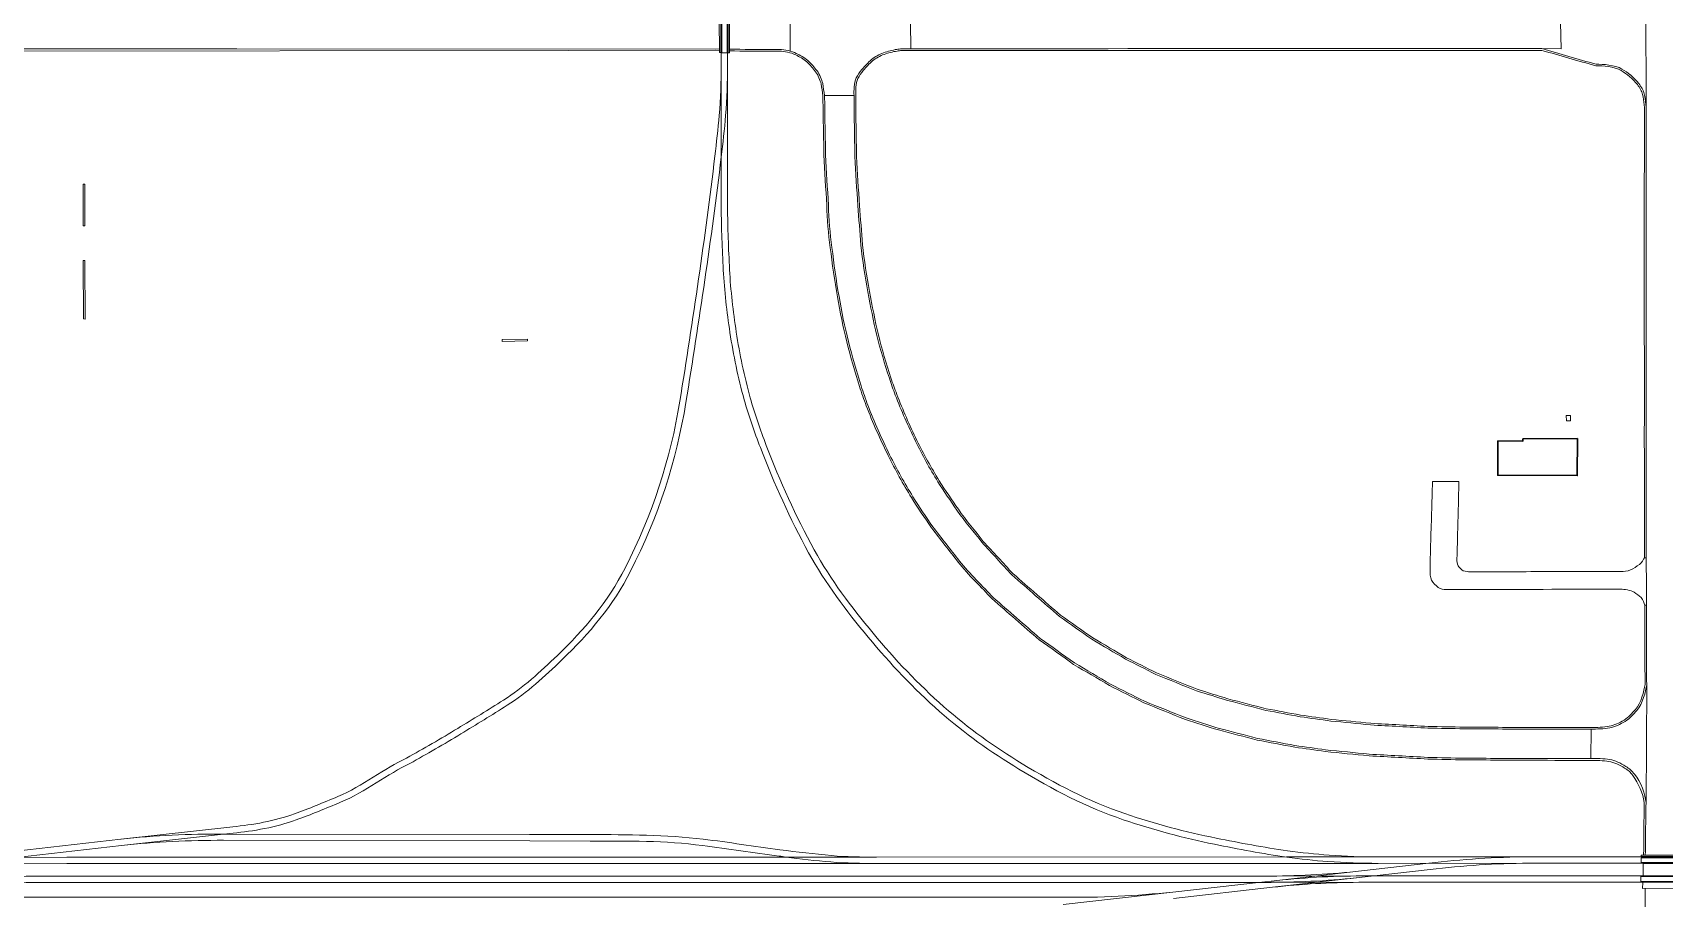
# Model space of a CAD drawing. Header units: millimetres. Extents: x 0 to 840, y 0 to 594.
# Drawn here: x 723.97 to 747.36, y 129.03 to 141.43 of the extents above; entities that cross this region are included whole.
import ezdxf

# ---------------------------------------------------------------- set-up
doc = ezdxf.new("R2010")
doc.units = ezdxf.units.MM
doc.layers.add('AC-0000-BESTAAND-co-06', color=1, linetype='Continuous')

msp = doc.modelspace()

# ---------------------------------------------------------------- linework, layer by layer
at = {"layer": 'AC-0000-BESTAAND-co-06', "linetype": 'Continuous', "lineweight": 13, "transparency": 33554687}
for p, q in [((747.098, 140.255), (747.094, 142.23)), ((736.552, 141.576), (736.556, 141.202)), ((735.319, 140.531), (735.741, 140.53)), ((746.308, 131.453), (746.305, 131.031)), ((726.839, 129.962), (726.702, 129.948)), ((731.958, 129.848), (731.093, 129.852)), ((743.258, 129.621), (741.942, 129.621)), ((745.412, 129.623), (743.258, 129.621))]:
    msp.add_line(p, q, dxfattribs=at)
at = {"layer": 'AC-0000-BESTAAND-co-06', "linetype": 'Continuous', "lineweight": 13, "transparency": 33554687, "flags": 128}
for points in [[(733.837, 140.966), (733.84, 145.967), (733.846, 152.104), (733.847, 153.066), (733.847, 153.066, -0.034508), (733.937, 154.375), (733.937, 154.375), (734.236, 156.474)], [(726.836, 130.054), (725.232, 129.876), (723.558, 129.686), (722.263, 129.541), (721.095, 129.411), (719.782, 129.265), (718.598, 129.134), (718.598, 129.134, -0.027536), (717.179, 129.044)], [(731.093, 129.852), (726.703, 129.859), (726.703, 129.859, 0.027681), (725.241, 129.785)], [(745.412, 129.623, 0.026813), (743.982, 129.531), (743.982, 129.531), (743.017, 129.42), (741.722, 129.274), (741.538, 129.255), (740.311, 129.118), (738.742, 128.938)], [(745.412, 129.532, 0.026556), (744, 129.441), (744, 129.441), (743.196, 129.349), (743.024, 129.33), (741.739, 129.187), (740.321, 129.027)], [(724.736, 129.346), (724.092, 129.345), (724.092, 129.345, 0.028534), (722.337, 129.249), (722.337, 129.249), (721.441, 129.147)], [(747.957, 129.26), (746.879, 129.259), (743.223, 129.258), (742.978, 129.258), (741.723, 129.256), (741.538, 129.255), (732.924, 129.254), (724.738, 129.256), (724.092, 129.256), (724.092, 129.256, 0.026118), (722.344, 129.159), (722.344, 129.159), (721.451, 129.057)], [(740.311, 129.118, -0.02982), (738.741, 129.043), (738.741, 129.043), (721.452, 129.043)]]:
    msp.add_lwpolyline(points, format="xyb", dxfattribs=at)
for points in [[(733.927, 139.647), (733.927, 140.965), (733.93, 145.963), (733.936, 152.104), (733.937, 153.063)], [(733.831, 141.146), (733.811, 141.146), (733.81, 141.624), (733.83, 141.624), (733.831, 141.146)], [(733.811, 141.194), (733.81, 141.573)], [(733.921, 141.145), (733.845, 141.145), (733.847, 141.624), (733.921, 141.625), (733.921, 141.145)], [(733.954, 141.145), (733.936, 141.145), (733.936, 141.625), (733.954, 141.624), (733.954, 141.145)], [(733.954, 141.194), (733.954, 141.573)], [(734.828, 141.585), (734.828, 141.168)], [(745.871, 141.577), (745.88, 141.202), (745.602, 141.204)], [(733.757, 141.194), (726.892, 141.199), (726.383, 141.2), (724.338, 141.2), (721.509, 141.202), (720.907, 141.2), (719.738, 141.199), (719.666, 141.199), (713.658, 141.189), (713.362, 141.197), (713.189, 141.195)], [(724.694, 137.33), (724.689, 138.168), (724.712, 138.169), (724.717, 137.329), (724.694, 137.33)], [(730.699, 137.033), (731.059, 137.038), (731.059, 137.014), (730.699, 137.009), (730.699, 137.033)], [(745.953, 135.945), (746.014, 135.944), (746.012, 135.871), (745.955, 135.872), (745.953, 135.945)], [(747.098, 130.4), (747.106, 132.084)], [(726.702, 129.948), (725.241, 129.785), (723.565, 129.595), (722.269, 129.451), (721.1, 129.32), (719.808, 129.177)], [(731.958, 129.94), (731.09, 129.942), (726.702, 129.948)], [(724.456, 129.616), (723.564, 129.614), (722.262, 129.614), (720.086, 129.617), (718.735, 129.616), (718.031, 129.615), (716.722, 129.617), (692.545, 129.624)], [(743.258, 129.621), (736.062, 129.619), (734.762, 129.619), (733.069, 129.618), (724.456, 129.616)], [(759.943, 129.623), (751.962, 129.619), (747.993, 129.62), (747.905, 129.62), (746.479, 129.621), (745.412, 129.623)], [(747.026, 129.543), (747.026, 129.61), (747.774, 129.609), (747.774, 129.541), (747.026, 129.543)], [(743.255, 129.529), (736.066, 129.528), (733.072, 129.527), (724.456, 129.526), (723.566, 129.524), (722.263, 129.523), (720.085, 129.526), (718.03, 129.524), (692.545, 129.534)], [(761.13, 129.53), (759.942, 129.533), (751.962, 129.529), (747.989, 129.529), (747.904, 129.531), (746.472, 129.531), (745.412, 129.532), (743.255, 129.529)], [(747.056, 129.352), (747.056, 129.529), (747.734, 129.528), (747.734, 129.353), (747.056, 129.352)], [(747.957, 129.35), (746.879, 129.35), (743.196, 129.349), (743.023, 129.348), (741.72, 129.346), (732.932, 129.344), (724.736, 129.346)], [(747.021, 129.27), (747.021, 129.339), (747.771, 129.339), (747.771, 129.269), (747.021, 129.27)], [(747.046, 129.17), (747.051, 129.255), (747.738, 129.257), (747.739, 129.173), (747.046, 129.17)], [(747.077, 125.092), (747.087, 128.373), (747.082, 128.534), (747.083, 129.025), (747.083, 129.17)]]:
    msp.add_lwpolyline(points, dxfattribs=at)
for points in [[(726.383, 141.2), (726.892, 141.199), (733.811, 141.194), (733.811, 141.17), (731.646, 141.177), (723.361, 141.169), (722.641, 141.169), (721.51, 141.171), (721.509, 141.202), (723.361, 141.201), (724.338, 141.2), (725.057, 141.2)], [(724.689, 139.26), (724.69, 138.664), (724.714, 138.664), (724.713, 139.26)], [(747.769, 129.625), (747.769, 129.644), (747.026, 129.645), (747.026, 129.625)]]:
    msp.add_lwpolyline(points, close=True, dxfattribs=at)
at = {"layer": 'AC-0000-BESTAAND-co-06', "linetype": 'Continuous', "lineweight": 30, "transparency": 33554687, "flags": 128}
msp.add_lwpolyline([(745.332, 135.614), (746.112, 135.615), (746.111, 135.086), (744.971, 135.089), (744.972, 135.581), (745.332, 135.58), (745.332, 135.614)], dxfattribs=at)
at = {"layer": 'AC-0000-BESTAAND-co-06', "linetype": 'Continuous', "lineweight": 13, "transparency": 33554687}
for centre, radius, start, end in [((726.589, 117.357), 12.592, 89.4824, 96.1832), ((743.032, 117.782), 11.566, 90.0454, 96.5), ((743.032, 117.465), 11.792, 90.2668, 96.2959)]:
    msp.add_arc(centre, radius, start, end, dxfattribs=at)
at = {"layer": 'AC-0000-BESTAAND-co-06', "linetype": 'Continuous', "lineweight": 13, "transparency": 33554687, "extrusion": (0, 0, -1)}
for centre, radius, start, end in [((-741.63, 142.315), 12.969, 263.8598, 269.6025), ((-741.708, 141.109), 11.852, 263.6263, 269.9306)]:
    msp.add_arc(centre, radius, start, end, dxfattribs=at)
at = {"layer": 'AC-0000-BESTAAND-co-06', "linetype": 'Continuous', "lineweight": 13, "transparency": 33554687}
for points, knots in [([(747.085, 129.645), (747.085, 129.645), (747.077, 129.645), (747.069, 129.645), (747.061, 129.645), (747.064, 129.896), (747.067, 130.147), (747.069, 130.399), (747.051, 130.539), (746.99, 130.667), (746.905, 130.79), (746.874, 130.835), (746.835, 130.866), (746.789, 130.894), (746.717, 130.938), (746.64, 130.977), (746.565, 130.989), (746.483, 131.001), (746.382, 131.005), (746.3, 131.003), (746.026, 131.004), (745.752, 131.005), (745.478, 131.006), (745.151, 131.008), (744.824, 131.01), (744.497, 131.011), (744.321, 131.015), (744.145, 131.019), (743.969, 131.023), (743.688, 131.039), (743.407, 131.054), (743.126, 131.069), (742.917, 131.09), (742.707, 131.111), (742.498, 131.132), (742.351, 131.153), (742.205, 131.173), (742.059, 131.194), (741.88, 131.228), (741.701, 131.261), (741.522, 131.295), (741.337, 131.343), (741.153, 131.391), (740.968, 131.44), (740.81, 131.489), (740.652, 131.539), (740.493, 131.589), (740.295, 131.669), (740.096, 131.749), (739.898, 131.83), (739.733, 131.911), (739.569, 131.993), (739.405, 132.075), (739.233, 132.177), (739.061, 132.279), (738.89, 132.38), (738.725, 132.498), (738.559, 132.616), (738.394, 132.733), (738.169, 132.929), (737.943, 133.125), (737.718, 133.322), (737.572, 133.484), (737.381, 133.659), (737.235, 133.846), (737.107, 134.01), (736.975, 134.17), (736.853, 134.339), (736.752, 134.479), (736.656, 134.622), (736.565, 134.769), (736.444, 134.966), (736.333, 135.166), (736.231, 135.373), (736.115, 135.606), (736.01, 135.843), (735.917, 136.086), (735.882, 136.177), (735.85, 136.27), (735.82, 136.363), (735.754, 136.574), (735.692, 136.786), (735.638, 137.001), (735.585, 137.215), (735.54, 137.43), (735.503, 137.647), (735.462, 137.881), (735.43, 138.116), (735.4, 138.351), (735.374, 138.552), (735.357, 138.758), (735.35, 138.959), (735.336, 139.199), (735.323, 139.44), (735.31, 139.68), (735.307, 139.836), (735.304, 139.993), (735.301, 140.149), (735.299, 140.276), (735.297, 140.402), (735.295, 140.529), (735.287, 140.585), (735.278, 140.642), (735.269, 140.699), (735.255, 140.747), (735.229, 140.823), (735.19, 140.872), (735.151, 140.92), (735.115, 140.971), (735.065, 141.014), (735.016, 141.056), (734.959, 141.087), (734.905, 141.114), (734.837, 141.148), (734.741, 141.164), (734.673, 141.168), (734.634, 141.168), (734.595, 141.168), (734.556, 141.168), (734.355, 141.169), (734.155, 141.169), (733.954, 141.17), (733.954, 141.178), (733.954, 141.186), (733.954, 141.194), (734.155, 141.193), (734.355, 141.193), (734.556, 141.192), (734.596, 141.192), (734.636, 141.192), (734.676, 141.192), (734.746, 141.188), (734.844, 141.172), (734.914, 141.136), (734.971, 141.108), (735.03, 141.076), (735.081, 141.032), (735.132, 140.988), (735.17, 140.935), (735.211, 140.885), (735.251, 140.835), (735.278, 140.756), (735.292, 140.706), (735.301, 140.647), (735.31, 140.589), (735.319, 140.531), (735.321, 140.404), (735.323, 140.277), (735.325, 140.15), (735.328, 139.993), (735.331, 139.837), (735.334, 139.681), (735.347, 139.441), (735.36, 139.201), (735.374, 138.961), (735.381, 138.76), (735.398, 138.555), (735.424, 138.354), (735.454, 138.119), (735.485, 137.884), (735.526, 137.651), (735.564, 137.435), (735.608, 137.22), (735.661, 137.007), (735.715, 136.792), (735.777, 136.581), (735.843, 136.37), (735.872, 136.277), (735.905, 136.186), (735.94, 136.094), (736.032, 135.852), (736.137, 135.616), (736.252, 135.383), (736.354, 135.177), (736.465, 134.977), (736.586, 134.782), (736.676, 134.635), (736.772, 134.493), (736.872, 134.353), (736.994, 134.184), (737.126, 134.025), (737.253, 133.861), (737.4, 133.674), (737.589, 133.5), (737.736, 133.338), (737.96, 133.143), (738.185, 132.947), (738.409, 132.752), (738.574, 132.635), (738.738, 132.518), (738.903, 132.401), (739.074, 132.299), (739.245, 132.198), (739.416, 132.096), (739.58, 132.015), (739.744, 131.933), (739.907, 131.851), (740.106, 131.771), (740.304, 131.691), (740.502, 131.612), (740.659, 131.562), (740.817, 131.512), (740.975, 131.463), (741.159, 131.415), (741.343, 131.367), (741.527, 131.319), (741.706, 131.285), (741.884, 131.251), (742.062, 131.218), (742.208, 131.197), (742.355, 131.176), (742.501, 131.156), (742.71, 131.135), (742.919, 131.114), (743.128, 131.093), (743.408, 131.078), (743.689, 131.063), (743.969, 131.047), (744.145, 131.043), (744.322, 131.039), (744.498, 131.035), (744.824, 131.034), (745.151, 131.032), (745.478, 131.03), (745.753, 131.03), (746.029, 131.031), (746.305, 131.031), (746.388, 131.033), (746.491, 131.03), (746.574, 131.017), (746.652, 131.005), (746.731, 130.965), (746.806, 130.919), (746.855, 130.889), (746.892, 130.847), (746.929, 130.809), (747.029, 130.706), (747.078, 130.503), (747.098, 130.4), (747.096, 130.383), (747.095, 130.367), (747.094, 130.35), (747.091, 130.141), (747.089, 129.932), (747.087, 129.723), (747.086, 129.697), (747.086, 129.671), (747.085, 129.645)], [0, 0, 0, 0, 0.03125, 0.0625, 0.0625, 0.0625, 0.125, 0.125, 0.125, 0.14936, 0.14936, 0.14936, 0.158315, 0.158315, 0.158315, 0.172288, 0.172288, 0.172288, 0.1875, 0.1875, 0.1875, 0.191964, 0.191964, 0.191964, 0.196429, 0.196429, 0.196429, 0.200893, 0.200893, 0.200893, 0.205357, 0.205357, 0.205357, 0.209821, 0.209821, 0.209821, 0.214286, 0.214286, 0.214286, 0.21875, 0.21875, 0.21875, 0.223214, 0.223214, 0.223214, 0.227679, 0.227679, 0.227679, 0.232143, 0.232143, 0.232143, 0.236607, 0.236607, 0.236607, 0.241071, 0.241071, 0.241071, 0.245536, 0.245536, 0.245536, 0.25, 0.25, 0.25, 0.257115, 0.257115, 0.257115, 0.263339, 0.263339, 0.263339, 0.268508, 0.268508, 0.268508, 0.275391, 0.275391, 0.275391, 0.283165, 0.283165, 0.283165, 0.286101, 0.286101, 0.286101, 0.292721, 0.292721, 0.292721, 0.299306, 0.299306, 0.299306, 0.306408, 0.306408, 0.306408, 0.3125, 0.3125, 0.3125, 0.328125, 0.328125, 0.328125, 0.34375, 0.34375, 0.34375, 0.359375, 0.359375, 0.359375, 0.375, 0.375, 0.375, 0.389744, 0.389744, 0.389744, 0.404396, 0.404396, 0.404396, 0.419045, 0.419045, 0.419045, 0.4375, 0.4375, 0.4375, 0.458333, 0.458333, 0.458333, 0.479167, 0.479167, 0.479167, 0.5, 0.5, 0.5, 0.5625, 0.5625, 0.5625, 0.625, 0.625, 0.625, 0.643334, 0.643334, 0.643334, 0.658052, 0.658052, 0.658052, 0.672738, 0.672738, 0.672738, 0.6875, 0.6875, 0.6875, 0.703125, 0.703125, 0.703125, 0.71875, 0.71875, 0.71875, 0.734375, 0.734375, 0.734375, 0.75, 0.75, 0.75, 0.756097, 0.756097, 0.756097, 0.763203, 0.763203, 0.763203, 0.769789, 0.769789, 0.769789, 0.776411, 0.776411, 0.776411, 0.779338, 0.779338, 0.779338, 0.787111, 0.787111, 0.787111, 0.793991, 0.793991, 0.793991, 0.799155, 0.799155, 0.799155, 0.805377, 0.805377, 0.805377, 0.8125, 0.8125, 0.8125, 0.816964, 0.816964, 0.816964, 0.821429, 0.821429, 0.821429, 0.825893, 0.825893, 0.825893, 0.830357, 0.830357, 0.830357, 0.834821, 0.834821, 0.834821, 0.839286, 0.839286, 0.839286, 0.84375, 0.84375, 0.84375, 0.848214, 0.848214, 0.848214, 0.852679, 0.852679, 0.852679, 0.857143, 0.857143, 0.857143, 0.861607, 0.861607, 0.861607, 0.866071, 0.866071, 0.866071, 0.870536, 0.870536, 0.870536, 0.875, 0.875, 0.875, 0.889911, 0.889911, 0.889911, 0.903849, 0.903849, 0.903849, 0.913016, 0.913016, 0.913016, 0.9375, 0.9375, 0.9375, 0.958333, 0.958333, 0.958333, 0.979167, 0.979167, 0.979167, 1, 1, 1, 1]), ([(733.954, 141.194), (734.155, 141.193), (734.355, 141.193), (734.556, 141.192), (734.596, 141.192), (734.636, 141.192), (734.676, 141.192), (734.746, 141.188), (734.844, 141.172), (734.914, 141.136), (734.971, 141.108), (735.03, 141.076), (735.081, 141.032), (735.132, 140.988), (735.17, 140.935), (735.211, 140.885), (735.251, 140.835), (735.278, 140.756), (735.292, 140.706), (735.301, 140.647), (735.31, 140.589), (735.319, 140.531), (735.321, 140.404), (735.323, 140.277), (735.325, 140.15), (735.328, 139.993), (735.331, 139.837), (735.334, 139.681), (735.347, 139.441), (735.36, 139.201), (735.374, 138.961), (735.381, 138.76), (735.398, 138.555), (735.424, 138.354), (735.454, 138.119), (735.485, 137.884), (735.526, 137.651), (735.564, 137.435), (735.608, 137.22), (735.661, 137.007), (735.715, 136.792), (735.777, 136.581), (735.843, 136.37), (735.872, 136.277), (735.905, 136.186), (735.94, 136.094), (736.032, 135.852), (736.137, 135.616), (736.252, 135.383), (736.354, 135.177), (736.465, 134.977), (736.586, 134.782), (736.676, 134.635), (736.772, 134.493), (736.872, 134.353), (736.994, 134.184), (737.126, 134.025), (737.253, 133.861), (737.4, 133.674), (737.589, 133.5), (737.736, 133.338), (737.96, 133.143), (738.185, 132.947), (738.409, 132.752), (738.574, 132.635), (738.738, 132.518), (738.903, 132.401), (739.074, 132.299), (739.245, 132.198), (739.416, 132.096), (739.58, 132.015), (739.744, 131.933), (739.907, 131.851), (740.106, 131.771), (740.304, 131.691), (740.502, 131.612), (740.659, 131.562), (740.817, 131.512), (740.975, 131.463), (741.159, 131.415), (741.343, 131.367), (741.527, 131.319), (741.706, 131.285), (741.884, 131.251), (742.062, 131.218), (742.208, 131.197), (742.355, 131.176), (742.501, 131.156), (742.71, 131.135), (742.919, 131.114), (743.128, 131.093), (743.408, 131.078), (743.689, 131.063), (743.969, 131.047), (744.145, 131.043), (744.322, 131.039), (744.498, 131.035), (744.824, 131.034), (745.151, 131.032), (745.478, 131.03), (745.753, 131.03), (746.029, 131.031), (746.305, 131.031), (746.388, 131.033), (746.491, 131.03), (746.574, 131.017), (746.652, 131.005), (746.731, 130.965), (746.806, 130.919), (746.855, 130.889), (746.892, 130.847), (746.929, 130.809), (747.029, 130.706), (747.078, 130.503), (747.098, 130.4), (747.096, 130.383), (747.095, 130.367), (747.094, 130.35), (747.091, 130.141), (747.089, 129.932), (747.087, 129.723), (747.086, 129.697), (747.086, 129.671), (747.085, 129.645)], [0, 0, 0, 0, 0.125, 0.125, 0.125, 0.25, 0.25, 0.25, 0.286668, 0.286668, 0.286668, 0.316104, 0.316104, 0.316104, 0.345475, 0.345475, 0.345475, 0.375, 0.375, 0.375, 0.40625, 0.40625, 0.40625, 0.4375, 0.4375, 0.4375, 0.46875, 0.46875, 0.46875, 0.5, 0.5, 0.5, 0.512194, 0.512194, 0.512194, 0.526405, 0.526405, 0.526405, 0.539577, 0.539577, 0.539577, 0.552822, 0.552822, 0.552822, 0.558675, 0.558675, 0.558675, 0.574222, 0.574222, 0.574222, 0.587982, 0.587982, 0.587982, 0.59831, 0.59831, 0.59831, 0.610754, 0.610754, 0.610754, 0.625, 0.625, 0.625, 0.633929, 0.633929, 0.633929, 0.642857, 0.642857, 0.642857, 0.651786, 0.651786, 0.651786, 0.660714, 0.660714, 0.660714, 0.669643, 0.669643, 0.669643, 0.678571, 0.678571, 0.678571, 0.6875, 0.6875, 0.6875, 0.696429, 0.696429, 0.696429, 0.705357, 0.705357, 0.705357, 0.714286, 0.714286, 0.714286, 0.723214, 0.723214, 0.723214, 0.732143, 0.732143, 0.732143, 0.741071, 0.741071, 0.741071, 0.75, 0.75, 0.75, 0.779822, 0.779822, 0.779822, 0.807697, 0.807697, 0.807697, 0.826032, 0.826032, 0.826032, 0.875, 0.875, 0.875, 0.916667, 0.916667, 0.916667, 0.958333, 0.958333, 0.958333, 1, 1, 1, 1]), ([(746.379, 140.979), (746.12, 141.054), (745.861, 141.129), (745.602, 141.204), (742.586, 141.204), (739.571, 141.203), (736.556, 141.202), (736.512, 141.201), (736.468, 141.201), (736.424, 141.2), (736.401, 141.2), (736.377, 141.197), (736.354, 141.193), (736.29, 141.182), (736.226, 141.166), (736.163, 141.144), (736.101, 141.121), (736.045, 141.089), (735.992, 141.046), (735.94, 141.003), (735.898, 140.956), (735.855, 140.904), (735.823, 140.866), (735.794, 140.824), (735.774, 140.784), (735.739, 140.712), (735.739, 140.602), (735.741, 140.53), (735.742, 140.435), (735.743, 140.339), (735.744, 140.244), (735.747, 140.049), (735.75, 139.854), (735.753, 139.658), (735.767, 139.424), (735.781, 139.189), (735.794, 138.954), (735.81, 138.766), (735.825, 138.577), (735.841, 138.389), (735.863, 138.168), (735.896, 137.94), (735.939, 137.719), (735.98, 137.511), (736.017, 137.302), (736.068, 137.095), (736.12, 136.887), (736.182, 136.683), (736.248, 136.479), (736.274, 136.399), (736.302, 136.319), (736.332, 136.24), (736.419, 136.015), (736.516, 135.796), (736.622, 135.579), (736.719, 135.379), (736.827, 135.186), (736.943, 134.997), (737.03, 134.857), (737.126, 134.724), (737.217, 134.588), (737.326, 134.427), (737.467, 134.274), (737.575, 134.129), (737.718, 133.973), (737.861, 133.817), (738.004, 133.662), (738.232, 133.463), (738.459, 133.265), (738.686, 133.067), (738.841, 132.958), (738.996, 132.849), (739.15, 132.74), (739.312, 132.645), (739.474, 132.55), (739.635, 132.455), (739.779, 132.382), (739.923, 132.31), (740.066, 132.237), (740.262, 132.158), (740.457, 132.079), (740.652, 132), (740.8, 131.955), (740.947, 131.909), (741.095, 131.864), (741.278, 131.816), (741.461, 131.768), (741.645, 131.721), (741.809, 131.69), (741.974, 131.66), (742.139, 131.63), (742.285, 131.609), (742.432, 131.589), (742.579, 131.568), (742.768, 131.55), (742.958, 131.531), (743.147, 131.512), (743.421, 131.497), (743.696, 131.482), (743.97, 131.467), (744.144, 131.464), (744.318, 131.46), (744.491, 131.457), (744.815, 131.455), (745.139, 131.453), (745.463, 131.451), (745.745, 131.452), (746.026, 131.452), (746.308, 131.453), (746.391, 131.451), (746.492, 131.457), (746.575, 131.471), (746.649, 131.484), (746.724, 131.518), (746.795, 131.562), (746.864, 131.604), (746.913, 131.664), (746.963, 131.72), (747.049, 131.814), (747.09, 131.993), (747.106, 132.086), (747.106, 132.102), (747.105, 132.118), (747.105, 132.134), (747.105, 132.163), (747.105, 132.192), (747.105, 132.222), (747.104, 132.552), (747.103, 132.882), (747.102, 133.213), (747.102, 133.217), (747.102, 133.222), (747.102, 133.227), (747.101, 133.454), (747.1, 133.68), (747.1, 133.907), (747.099, 136.023), (747.098, 138.139), (747.098, 140.255), (747.101, 140.345), (747.094, 140.465), (747.07, 140.554), (747.057, 140.605), (747.028, 140.656), (746.992, 140.703), (746.923, 140.792), (746.834, 140.861), (746.75, 140.911), (746.651, 140.97), (746.478, 140.982), (746.379, 140.979)], [0, 0, 0, 0, 0.041667, 0.041667, 0.041667, 0.083333, 0.083333, 0.083333, 0.125, 0.125, 0.125, 0.133319, 0.133319, 0.133319, 0.156457, 0.156457, 0.156457, 0.17962, 0.17962, 0.17962, 0.202914, 0.202914, 0.202914, 0.219902, 0.219902, 0.219902, 0.25, 0.25, 0.25, 0.28125, 0.28125, 0.28125, 0.3125, 0.3125, 0.3125, 0.34375, 0.34375, 0.34375, 0.375, 0.375, 0.375, 0.393113, 0.393113, 0.393113, 0.410176, 0.410176, 0.410176, 0.427346, 0.427346, 0.427346, 0.434123, 0.434123, 0.434123, 0.453452, 0.453452, 0.453452, 0.471235, 0.471235, 0.471235, 0.484404, 0.484404, 0.484404, 0.5, 0.5, 0.5, 0.508333, 0.508333, 0.508333, 0.516667, 0.516667, 0.516667, 0.525, 0.525, 0.525, 0.533333, 0.533333, 0.533333, 0.541667, 0.541667, 0.541667, 0.55, 0.55, 0.55, 0.558333, 0.558333, 0.558333, 0.566667, 0.566667, 0.566667, 0.575, 0.575, 0.575, 0.583333, 0.583333, 0.583333, 0.591667, 0.591667, 0.591667, 0.6, 0.6, 0.6, 0.608333, 0.608333, 0.608333, 0.616667, 0.616667, 0.616667, 0.625, 0.625, 0.625, 0.654578, 0.654578, 0.654578, 0.680949, 0.680949, 0.680949, 0.706491, 0.706491, 0.706491, 0.75, 0.75, 0.75, 0.770833, 0.770833, 0.770833, 0.791667, 0.791667, 0.791667, 0.8125, 0.8125, 0.8125, 0.833333, 0.833333, 0.833333, 0.854167, 0.854167, 0.854167, 0.875, 0.875, 0.875, 0.907246, 0.907246, 0.907246, 0.925281, 0.925281, 0.925281, 0.959546, 0.959546, 0.959546, 1, 1, 1, 1]), ([(733.837, 140.966), (733.837, 140.728), (733.83, 140.486), (733.809, 140.247), (733.793, 140.052), (733.769, 139.857), (733.746, 139.663), (733.608, 138.487), (733.432, 137.319), (733.244, 136.15), (733.111, 135.321), (732.852, 134.529), (732.459, 133.761), (732.212, 133.276), (731.877, 132.878), (731.488, 132.508), (731.242, 132.273), (730.998, 132.048), (730.716, 131.867), (730.499, 131.729), (730.279, 131.597), (730.06, 131.463), (729.819, 131.315), (729.567, 131.172), (729.326, 131.037)], [0, 0, 0, 0, 0.062142, 0.062142, 0.062142, 0.112926, 0.112926, 0.112926, 0.419442, 0.419442, 0.419442, 0.636601, 0.636601, 0.636601, 0.773549, 0.773549, 0.773549, 0.860187, 0.860187, 0.860187, 0.92672, 0.92672, 0.92672, 1, 1, 1, 1]), ([(733.927, 140.965), (733.927, 140.727), (733.922, 140.485), (733.901, 140.246), (733.885, 140.048), (733.861, 139.849), (733.837, 139.65), (733.697, 138.473), (733.521, 137.304), (733.331, 136.133), (733.196, 135.295), (732.934, 134.494), (732.538, 133.716), (732.287, 133.224), (731.948, 132.82), (731.553, 132.444), (731.303, 132.206), (731.056, 131.977), (730.769, 131.794), (730.549, 131.653), (730.327, 131.52), (730.105, 131.385), (729.865, 131.237), (729.614, 131.095), (729.374, 130.96)], [0, 0, 0, 0, 0.061639, 0.061639, 0.061639, 0.113011, 0.113011, 0.113011, 0.417536, 0.417536, 0.417536, 0.63551, 0.63551, 0.63551, 0.773382, 0.773382, 0.773382, 0.860704, 0.860704, 0.860704, 0.927503, 0.927503, 0.927503, 1, 1, 1, 1]), ([(743.255, 129.529), (743.016, 129.53), (742.774, 129.538), (742.535, 129.555), (742.339, 129.569), (742.143, 129.591), (741.947, 129.618), (741.598, 129.667), (741.254, 129.733), (740.908, 129.803), (740.465, 129.893), (740.032, 130.009), (739.601, 130.154), (739.072, 130.332), (738.586, 130.589), (738.106, 130.879), (737.699, 131.125), (737.324, 131.393), (736.968, 131.707), (736.595, 132.035), (736.262, 132.387), (735.945, 132.769), (735.627, 133.153), (735.332, 133.543), (735.09, 133.98), (734.82, 134.467), (734.599, 134.968), (734.4, 135.486), (734.312, 135.712), (734.231, 135.938), (734.167, 136.172), (734.08, 136.49), (734.011, 136.81), (733.963, 137.135), (733.919, 137.433), (733.882, 137.731), (733.867, 138.031), (733.852, 138.331), (733.839, 138.631), (733.838, 138.931), (733.837, 139.138), (733.837, 139.346), (733.837, 139.554), (733.837, 139.586), (733.837, 139.618), (733.837, 139.65), (733.837, 140.089), (733.837, 140.528), (733.837, 140.966)], [0, 0, 0, 0, 0.042499, 0.042499, 0.042499, 0.077368, 0.077368, 0.077368, 0.13964, 0.13964, 0.13964, 0.219496, 0.219496, 0.219496, 0.317565, 0.317565, 0.317565, 0.400558, 0.400558, 0.400558, 0.487576, 0.487576, 0.487576, 0.575016, 0.575016, 0.575016, 0.672798, 0.672798, 0.672798, 0.715556, 0.715556, 0.715556, 0.773625, 0.773625, 0.773625, 0.826781, 0.826781, 0.826781, 0.879908, 0.879908, 0.879908, 0.916666, 0.916666, 0.916666, 0.922359, 0.922359, 0.922359, 1, 1, 1, 1]), ([(743.258, 129.621), (743.024, 129.621), (742.786, 129.629), (742.553, 129.646), (742.354, 129.661), (742.155, 129.683), (741.957, 129.71), (741.614, 129.757), (741.275, 129.822), (740.935, 129.89), (740.491, 129.979), (740.056, 130.095), (739.624, 130.241), (739.103, 130.418), (738.624, 130.671), (738.151, 130.957), (737.751, 131.2), (737.38, 131.464), (737.029, 131.774), (736.66, 132.1), (736.329, 132.448), (736.015, 132.827), (735.7, 133.205), (735.409, 133.59), (735.171, 134.021), (734.902, 134.506), (734.682, 135.003), (734.484, 135.518), (734.398, 135.743), (734.317, 135.966), (734.254, 136.198), (734.169, 136.51), (734.101, 136.822), (734.054, 137.141), (734.01, 137.439), (733.972, 137.736), (733.957, 138.036), (733.942, 138.336), (733.93, 138.636), (733.928, 138.936), (733.928, 139.142), (733.929, 139.348), (733.928, 139.554), (733.928, 139.585), (733.927, 139.616), (733.927, 139.647)], [0, 0, 0, 0, 0.045533, 0.045533, 0.045533, 0.084205, 0.084205, 0.084205, 0.151193, 0.151193, 0.151193, 0.238804, 0.238804, 0.238804, 0.344545, 0.344545, 0.344545, 0.434129, 0.434129, 0.434129, 0.528515, 0.528515, 0.528515, 0.622928, 0.622928, 0.622928, 0.729279, 0.729279, 0.729279, 0.775648, 0.775648, 0.775648, 0.837836, 0.837836, 0.837836, 0.896, 0.896, 0.896, 0.95413, 0.95413, 0.95413, 0.993978, 0.993978, 0.993978, 1, 1, 1, 1]), ([(747.102, 133.227), (747.093, 133.227), (747.085, 133.228), (747.077, 133.229), (747.069, 133.255), (747.053, 133.309), (747.024, 133.336), (746.994, 133.364), (746.96, 133.394), (746.926, 133.413), (746.872, 133.444), (746.786, 133.457), (746.733, 133.457), (746.573, 133.457), (746.412, 133.457), (746.252, 133.457), (745.577, 133.455), (744.903, 133.453), (744.229, 133.451), (744.202, 133.452), (744.146, 133.459), (744.118, 133.481), (744.083, 133.508), (744.042, 133.549), (744.022, 133.586), (744.001, 133.625), (743.997, 133.694), (743.999, 133.731), (744.002, 133.852), (744.005, 133.972), (744.008, 134.093), (744.017, 134.395), (744.026, 134.698), (744.034, 135), (744.161, 135), (744.287, 135), (744.414, 135), (744.406, 134.698), (744.398, 134.396), (744.391, 134.094), (744.389, 134.024), (744.387, 133.953), (744.385, 133.882), (744.385, 133.859), (744.389, 133.818), (744.403, 133.794), (744.414, 133.773), (744.435, 133.751), (744.453, 133.735), (744.477, 133.714), (744.528, 133.708), (744.552, 133.708), (744.919, 133.708), (745.286, 133.708), (745.653, 133.709), (745.853, 133.709), (746.053, 133.709), (746.253, 133.709), (746.413, 133.71), (746.574, 133.711), (746.734, 133.711), (746.774, 133.711), (746.832, 133.717), (746.873, 133.733), (746.917, 133.751), (746.961, 133.783), (747.002, 133.812), (747.035, 133.835), (747.058, 133.884), (747.074, 133.907), (747.082, 133.907), (747.091, 133.907), (747.1, 133.907)], [0, 0, 0, 0, 0.111111, 0.111111, 0.111111, 0.141116, 0.141116, 0.141116, 0.172659, 0.172659, 0.172659, 0.222222, 0.222222, 0.222222, 0.277778, 0.277778, 0.277778, 0.333333, 0.333333, 0.333333, 0.36475, 0.36475, 0.36475, 0.404052, 0.404052, 0.404052, 0.444444, 0.444444, 0.444444, 0.466667, 0.466667, 0.466667, 0.488889, 0.488889, 0.488889, 0.511111, 0.511111, 0.511111, 0.533333, 0.533333, 0.533333, 0.555556, 0.555556, 0.555556, 0.592749, 0.592749, 0.592749, 0.624526, 0.624526, 0.624526, 0.666667, 0.666667, 0.666667, 0.703704, 0.703704, 0.703704, 0.740741, 0.740741, 0.740741, 0.777778, 0.777778, 0.777778, 0.815918, 0.815918, 0.815918, 0.856797, 0.856797, 0.856797, 0.888889, 0.888889, 0.888889, 1, 1, 1, 1]), ([(729.326, 131.037), (729.018, 130.893), (728.69, 130.632), (728.341, 130.486), (728.134, 130.4), (727.926, 130.312), (727.718, 130.237), (727.439, 130.137), (727.116, 130.079), (726.836, 130.054)], [0, 0, 0, 0, 0.417999, 0.417999, 0.417999, 0.666432, 0.666432, 0.666432, 1, 1, 1, 1]), ([(729.374, 130.96), (729.063, 130.814), (728.732, 130.552), (728.38, 130.405), (728.169, 130.316), (727.957, 130.227), (727.744, 130.151), (727.458, 130.048), (727.126, 129.989), (726.839, 129.962)], [0, 0, 0, 0, 0.414239, 0.414239, 0.414239, 0.663411, 0.663411, 0.663411, 1, 1, 1, 1]), ([(736.062, 129.619), (735.848, 129.618), (735.632, 129.621), (735.418, 129.64), (735.172, 129.663), (734.925, 129.693), (734.679, 129.723), (734.311, 129.769), (733.945, 129.833), (733.579, 129.875), (733.043, 129.936), (732.494, 129.942), (731.958, 129.94)], [0, 0, 0, 0, 0.156181, 0.156181, 0.156181, 0.336823, 0.336823, 0.336823, 0.606425, 0.606425, 0.606425, 1, 1, 1, 1]), ([(736.066, 129.528), (735.848, 129.527), (735.627, 129.531), (735.41, 129.549), (735.194, 129.567), (734.977, 129.589), (734.762, 129.619), (734.73, 129.624), (734.698, 129.628), (734.666, 129.633), (734.301, 129.683), (733.936, 129.734), (733.571, 129.783), (733.038, 129.855), (732.491, 129.85), (731.958, 129.848)], [0, 0, 0, 0, 0.159162, 0.159162, 0.159162, 0.317049, 0.317049, 0.317049, 0.340589, 0.340589, 0.340589, 0.608575, 0.608575, 0.608575, 1, 1, 1, 1])]:
    msp.add_open_spline(points, degree=3, knots=knots, dxfattribs=at)
at = {"layer": 'AC-0000-BESTAAND-co-06', "linetype": 'Continuous', "lineweight": 0, "transparency": 33554687}
msp.add_open_spline([(747.074, 133.907), (747.074, 133.907), (747.082, 133.907), (747.091, 133.907), (747.1, 133.907), (747.099, 136.023), (747.098, 138.139), (747.098, 140.255), (747.101, 140.345), (747.094, 140.465), (747.07, 140.554), (747.057, 140.605), (747.028, 140.656), (746.992, 140.703), (746.923, 140.792), (746.834, 140.861), (746.75, 140.911), (746.651, 140.97), (746.478, 140.982), (746.379, 140.979), (746.12, 141.054), (745.861, 141.129), (745.602, 141.204), (742.586, 141.204), (739.571, 141.203), (736.556, 141.202), (736.512, 141.201), (736.468, 141.201), (736.424, 141.2), (736.401, 141.2), (736.377, 141.197), (736.354, 141.193), (736.29, 141.182), (736.226, 141.166), (736.163, 141.144), (736.101, 141.121), (736.045, 141.089), (735.992, 141.046), (735.94, 141.003), (735.898, 140.956), (735.855, 140.904), (735.823, 140.866), (735.794, 140.824), (735.774, 140.784), (735.739, 140.712), (735.739, 140.602), (735.741, 140.53), (735.742, 140.435), (735.743, 140.339), (735.744, 140.244), (735.747, 140.049), (735.75, 139.854), (735.753, 139.658), (735.767, 139.424), (735.781, 139.189), (735.794, 138.954), (735.81, 138.766), (735.825, 138.577), (735.841, 138.389), (735.863, 138.168), (735.896, 137.94), (735.939, 137.719), (735.98, 137.511), (736.017, 137.302), (736.068, 137.095), (736.12, 136.887), (736.182, 136.683), (736.248, 136.479), (736.274, 136.399), (736.302, 136.319), (736.332, 136.24), (736.419, 136.015), (736.516, 135.796), (736.622, 135.579), (736.719, 135.379), (736.827, 135.186), (736.943, 134.997), (737.03, 134.857), (737.126, 134.724), (737.217, 134.588), (737.326, 134.427), (737.467, 134.274), (737.575, 134.129), (737.718, 133.973), (737.861, 133.817), (738.004, 133.662), (738.232, 133.463), (738.459, 133.265), (738.686, 133.067), (738.841, 132.958), (738.996, 132.849), (739.15, 132.74), (739.312, 132.645), (739.474, 132.55), (739.635, 132.455), (739.779, 132.382), (739.923, 132.31), (740.066, 132.237), (740.262, 132.158), (740.457, 132.079), (740.652, 132), (740.8, 131.955), (740.947, 131.909), (741.095, 131.864), (741.278, 131.816), (741.461, 131.768), (741.645, 131.721), (741.809, 131.69), (741.974, 131.66), (742.139, 131.63), (742.285, 131.609), (742.432, 131.589), (742.579, 131.568), (742.768, 131.55), (742.958, 131.531), (743.147, 131.512), (743.421, 131.497), (743.696, 131.482), (743.97, 131.467), (744.144, 131.464), (744.318, 131.46), (744.491, 131.457), (744.815, 131.455), (745.139, 131.453), (745.463, 131.451), (745.745, 131.452), (746.026, 131.452), (746.308, 131.453), (746.391, 131.451), (746.492, 131.457), (746.575, 131.471), (746.649, 131.484), (746.724, 131.518), (746.795, 131.562), (746.864, 131.604), (746.913, 131.664), (746.963, 131.72), (747.049, 131.814), (747.09, 131.993), (747.106, 132.086), (747.106, 132.102), (747.105, 132.118), (747.105, 132.134), (747.104, 132.498), (747.103, 132.862), (747.102, 133.227), (747.093, 133.227), (747.085, 133.228), (747.077, 133.229), (747.079, 132.849), (747.08, 132.47), (747.082, 132.09), (747.066, 131.999), (747.026, 131.825), (746.943, 131.734), (746.895, 131.681), (746.847, 131.623), (746.782, 131.582), (746.713, 131.54), (746.64, 131.507), (746.569, 131.495), (746.487, 131.48), (746.388, 131.475), (746.306, 131.477), (746.025, 131.476), (745.744, 131.476), (745.463, 131.475), (745.139, 131.477), (744.815, 131.479), (744.492, 131.481), (744.318, 131.484), (744.145, 131.488), (743.971, 131.491), (743.697, 131.506), (743.423, 131.521), (743.149, 131.536), (742.96, 131.555), (742.771, 131.573), (742.582, 131.592), (742.435, 131.613), (742.289, 131.633), (742.142, 131.653), (741.978, 131.684), (741.814, 131.714), (741.65, 131.744), (741.467, 131.792), (741.284, 131.839), (741.101, 131.887), (740.954, 131.932), (740.807, 131.978), (740.661, 132.023), (740.466, 132.102), (740.271, 132.18), (740.076, 132.259), (739.933, 132.331), (739.79, 132.403), (739.647, 132.476), (739.486, 132.571), (739.324, 132.666), (739.163, 132.761), (739.009, 132.869), (738.855, 132.977), (738.701, 133.086), (738.474, 133.283), (738.248, 133.481), (738.021, 133.679), (737.879, 133.834), (737.736, 133.989), (737.594, 134.143), (737.486, 134.288), (737.345, 134.442), (737.237, 134.602), (737.145, 134.738), (737.05, 134.87), (736.964, 135.01), (736.848, 135.198), (736.741, 135.39), (736.643, 135.589), (736.538, 135.806), (736.441, 136.025), (736.355, 136.249), (736.324, 136.328), (736.296, 136.406), (736.27, 136.486), (736.205, 136.69), (736.143, 136.893), (736.092, 137.101), (736.041, 137.307), (736.003, 137.516), (735.963, 137.724), (735.92, 137.944), (735.887, 138.171), (735.865, 138.392), (735.849, 138.58), (735.834, 138.768), (735.818, 138.956), (735.805, 139.19), (735.791, 139.425), (735.777, 139.659), (735.774, 139.854), (735.771, 140.049), (735.768, 140.244), (735.767, 140.339), (735.766, 140.434), (735.766, 140.529), (735.763, 140.599), (735.764, 140.706), (735.797, 140.775), (735.816, 140.813), (735.844, 140.853), (735.874, 140.889), (735.916, 140.939), (735.956, 140.986), (736.007, 141.027), (736.058, 141.068), (736.112, 141.099), (736.173, 141.121), (736.234, 141.143), (736.296, 141.158), (736.358, 141.169), (736.38, 141.173), (736.404, 141.176), (736.426, 141.176), (736.469, 141.177), (736.512, 141.177), (736.556, 141.178), (739.369, 141.177), (742.183, 141.177), (744.996, 141.177), (745.199, 141.177), (745.401, 141.178), (745.604, 141.178), (745.862, 141.104), (746.119, 141.03), (746.377, 140.956), (746.473, 140.959), (746.642, 140.947), (746.738, 140.889), (746.819, 140.841), (746.906, 140.774), (746.973, 140.688), (747.007, 140.643), (747.034, 140.595), (747.047, 140.547), (747.07, 140.459), (747.077, 140.341), (747.073, 140.254), (747.072, 139.666), (747.071, 139.077), (747.07, 138.489), (747.071, 137.98), (747.071, 137.47), (747.071, 136.961), (747.072, 136.938), (747.072, 136.916), (747.073, 136.893), (747.072, 136.425), (747.072, 135.957), (747.071, 135.489), (747.072, 135.467), (747.072, 135.445), (747.072, 135.422), (747.073, 134.917), (747.073, 134.412), (747.074, 133.907)], degree=3, knots=[0, 0, 0, 0, 0.021739, 0.043478, 0.043478, 0.043478, 0.086957, 0.086957, 0.086957, 0.098172, 0.098172, 0.098172, 0.104446, 0.104446, 0.104446, 0.116364, 0.116364, 0.116364, 0.130435, 0.130435, 0.130435, 0.173913, 0.173913, 0.173913, 0.195652, 0.195652, 0.195652, 0.217391, 0.217391, 0.217391, 0.220285, 0.220285, 0.220285, 0.228333, 0.228333, 0.228333, 0.23639, 0.23639, 0.23639, 0.244492, 0.244492, 0.244492, 0.250401, 0.250401, 0.250401, 0.26087, 0.26087, 0.26087, 0.271739, 0.271739, 0.271739, 0.282609, 0.282609, 0.282609, 0.293478, 0.293478, 0.293478, 0.304348, 0.304348, 0.304348, 0.310648, 0.310648, 0.310648, 0.316583, 0.316583, 0.316583, 0.322555, 0.322555, 0.322555, 0.324912, 0.324912, 0.324912, 0.331635, 0.331635, 0.331635, 0.337821, 0.337821, 0.337821, 0.342401, 0.342401, 0.342401, 0.347826, 0.347826, 0.347826, 0.350725, 0.350725, 0.350725, 0.353623, 0.353623, 0.353623, 0.356522, 0.356522, 0.356522, 0.35942, 0.35942, 0.35942, 0.362319, 0.362319, 0.362319, 0.365217, 0.365217, 0.365217, 0.368116, 0.368116, 0.368116, 0.371014, 0.371014, 0.371014, 0.373913, 0.373913, 0.373913, 0.376812, 0.376812, 0.376812, 0.37971, 0.37971, 0.37971, 0.382609, 0.382609, 0.382609, 0.385507, 0.385507, 0.385507, 0.388406, 0.388406, 0.388406, 0.391304, 0.391304, 0.391304, 0.401592, 0.401592, 0.401592, 0.410765, 0.410765, 0.410765, 0.419649, 0.419649, 0.419649, 0.434783, 0.434783, 0.434783, 0.456522, 0.456522, 0.456522, 0.478261, 0.478261, 0.478261, 0.5, 0.5, 0.5, 0.521739, 0.521739, 0.521739, 0.536914, 0.536914, 0.536914, 0.545665, 0.545665, 0.545665, 0.554774, 0.554774, 0.554774, 0.565217, 0.565217, 0.565217, 0.568116, 0.568116, 0.568116, 0.571014, 0.571014, 0.571014, 0.573913, 0.573913, 0.573913, 0.576812, 0.576812, 0.576812, 0.57971, 0.57971, 0.57971, 0.582609, 0.582609, 0.582609, 0.585507, 0.585507, 0.585507, 0.588406, 0.588406, 0.588406, 0.591304, 0.591304, 0.591304, 0.594203, 0.594203, 0.594203, 0.597101, 0.597101, 0.597101, 0.6, 0.6, 0.6, 0.602899, 0.602899, 0.602899, 0.605797, 0.605797, 0.605797, 0.608696, 0.608696, 0.608696, 0.614128, 0.614128, 0.614128, 0.618703, 0.618703, 0.618703, 0.624887, 0.624887, 0.624887, 0.63161, 0.63161, 0.63161, 0.63396, 0.63396, 0.63396, 0.639933, 0.639933, 0.639933, 0.64587, 0.64587, 0.64587, 0.652174, 0.652174, 0.652174, 0.663043, 0.663043, 0.663043, 0.673913, 0.673913, 0.673913, 0.684783, 0.684783, 0.684783, 0.695652, 0.695652, 0.695652, 0.706169, 0.706169, 0.706169, 0.711952, 0.711952, 0.711952, 0.720096, 0.720096, 0.720096, 0.728147, 0.728147, 0.728147, 0.736262, 0.736262, 0.736262, 0.73913, 0.73913, 0.73913, 0.782609, 0.782609, 0.782609, 0.804348, 0.804348, 0.804348, 0.826087, 0.826087, 0.826087, 0.869565, 0.869565, 0.869565, 0.883699, 0.883699, 0.883699, 0.895599, 0.895599, 0.895599, 0.901703, 0.901703, 0.901703, 0.913043, 0.913043, 0.913043, 0.956522, 0.956522, 0.956522, 0.965217, 0.965217, 0.965217, 0.973913, 0.973913, 0.973913, 0.982609, 0.982609, 0.982609, 0.991304, 0.991304, 0.991304, 1, 1, 1, 1], dxfattribs=at)
at = {"layer": 'AC-0000-BESTAAND-co-06', "linetype": 'Continuous', "lineweight": 13, "transparency": 33554687}
for points, weights, knots in [([(689.39, 130.803), (689.872, 130.02), (690.354, 129.238), (690.627, 128.754), (691.138, 128.536), (691.464, 128.397), (691.818, 128.399), (693.05, 128.397), (694.282, 128.396), (697.829, 128.398), (701.377, 128.399), (703.915, 128.398), (706.453, 128.397), (708.317, 128.395), (710.181, 128.394), (712.381, 128.393), (714.581, 128.392), (716.373, 128.39), (718.166, 128.388), (719.926, 128.388), (721.686, 128.387), (723.553, 128.388), (725.42, 128.388), (726.852, 128.389), (728.283, 128.389), (728.312, 128.389), (728.342, 128.39), (728.631, 128.393), (728.917, 128.35), (729.22, 128.307), (729.509, 128.205), (729.686, 128.132), (729.863, 128.058), (730.025, 127.965), (730.188, 127.873), (731.394, 127.077), (732.6, 126.281), (732.675, 126.232), (732.75, 126.183), (733.117, 125.947), (733.55, 126.005), (733.955, 126.079), (734.198, 126.411), (734.215, 126.435), (734.233, 126.46), (734.245, 126.452), (734.257, 126.444), (734.24, 126.419), (734.223, 126.395), (733.97, 126.059), (733.558, 125.976), (733.112, 125.914), (732.734, 126.157), (732.659, 126.207), (732.583, 126.256), (732.582, 126.257), (732.581, 126.258), (731.377, 127.053), (730.172, 127.847), (730.011, 127.939), (729.849, 128.031), (729.674, 128.104), (729.498, 128.177), (729.212, 128.277), (728.913, 128.32), (728.629, 128.363), (728.342, 128.36), (728.313, 128.359), (728.283, 128.359), (726.852, 128.359), (725.42, 128.358), (723.553, 128.358), (721.686, 128.357), (719.926, 128.358), (718.166, 128.358), (716.373, 128.36), (714.581, 128.362), (712.381, 128.363), (710.181, 128.364), (708.317, 128.365), (706.453, 128.367), (703.915, 128.368), (701.377, 128.369), (697.829, 128.368), (694.282, 128.366), (693.05, 128.367), (691.818, 128.369), (691.457, 128.367), (691.126, 128.508), (690.606, 128.73), (690.329, 129.223), (689.843, 130.012), (689.356, 130.801)], [1, 1, 1, 0.946628697161, 1, 0.979126076416, 1, 1, 1, 1, 1, 1, 1, 1, 1, 1, 1, 1, 1, 1, 1, 1, 1, 1, 1, 1, 1, 0.99662422305, 1, 0.995128270301, 1, 1, 1, 1, 1, 1, 1, 1, 1, 0.93845730182, 1, 0.92897226325, 1, 1, 1, 1, 1, 1, 1, 0.934442713795, 1, 0.937266432799, 1, 1, 1, 1, 1, 1, 1, 1, 1, 1, 1, 0.995139183453, 1, 0.996622381936, 1, 1, 1, 1, 1, 1, 1, 1, 1, 1, 1, 1, 1, 1, 1, 1, 1, 1, 1, 1, 1, 0.979132801252, 1, 0.946689820024, 1, 1, 1], [0, 0, 0, 0.045455, 0.045455, 0.090909, 0.090909, 0.136364, 0.136364, 0.140909, 0.140909, 0.145455, 0.145455, 0.15, 0.15, 0.154545, 0.154545, 0.159091, 0.159091, 0.163636, 0.163636, 0.168182, 0.168182, 0.172727, 0.172727, 0.177273, 0.177273, 0.181818, 0.181818, 0.227273, 0.227273, 0.272727, 0.272727, 0.287879, 0.287879, 0.30303, 0.30303, 0.318182, 0.318182, 0.363636, 0.363636, 0.409091, 0.409091, 0.454545, 0.454545, 0.469697, 0.469697, 0.484848, 0.484848, 0.5, 0.5, 0.545455, 0.545455, 0.590909, 0.590909, 0.636364, 0.636364, 0.681818, 0.681818, 0.69697, 0.69697, 0.712121, 0.712121, 0.727273, 0.727273, 0.772727, 0.772727, 0.818182, 0.818182, 0.822727, 0.822727, 0.827273, 0.827273, 0.831818, 0.831818, 0.836364, 0.836364, 0.840909, 0.840909, 0.845455, 0.845455, 0.85, 0.85, 0.854545, 0.854545, 0.859091, 0.859091, 0.863636, 0.863636, 0.909091, 0.909091, 0.954545, 0.954545, 1, 1, 1]), ([(734.257, 126.444), (734.24, 126.419), (734.223, 126.395), (733.97, 126.059), (733.558, 125.976), (733.112, 125.914), (732.734, 126.157), (732.659, 126.207), (732.583, 126.256), (732.582, 126.257), (732.581, 126.258), (731.377, 127.053), (730.172, 127.847), (730.011, 127.939), (729.849, 128.031), (729.674, 128.104), (729.498, 128.177), (729.212, 128.277), (728.913, 128.32), (728.629, 128.363), (728.342, 128.36), (728.313, 128.359), (728.283, 128.359), (726.852, 128.359), (725.42, 128.358), (723.553, 128.358), (721.686, 128.357), (719.926, 128.358), (718.166, 128.358), (716.373, 128.36), (714.581, 128.362), (712.381, 128.363), (710.181, 128.364), (708.317, 128.365), (706.453, 128.367), (703.915, 128.368), (701.377, 128.369), (697.829, 128.368), (694.282, 128.366), (693.05, 128.367), (691.818, 128.369), (691.457, 128.367), (691.126, 128.508), (690.606, 128.73), (690.329, 129.223), (689.843, 130.012), (689.356, 130.801)], [1, 1, 1, 0.934442713795, 1, 0.937266432799, 1, 1, 1, 1, 1, 1, 1, 1, 1, 1, 1, 0.995139183453, 1, 0.996622381936, 1, 1, 1, 1, 1, 1, 1, 1, 1, 1, 1, 1, 1, 1, 1, 1, 1, 1, 1, 1, 1, 0.979132801252, 1, 0.946689820024, 1, 1, 1], [0, 0, 0, 0.083333, 0.083333, 0.166667, 0.166667, 0.25, 0.25, 0.333333, 0.333333, 0.416667, 0.416667, 0.444444, 0.444444, 0.472222, 0.472222, 0.5, 0.5, 0.583333, 0.583333, 0.666667, 0.666667, 0.675, 0.675, 0.683333, 0.683333, 0.691667, 0.691667, 0.7, 0.7, 0.708333, 0.708333, 0.716667, 0.716667, 0.725, 0.725, 0.733333, 0.733333, 0.741667, 0.741667, 0.75, 0.75, 0.833333, 0.833333, 0.916667, 0.916667, 1, 1, 1])]:
    msp.add_rational_spline(points, weights, degree=2, knots=knots, dxfattribs=at)

doc.saveas('drawing.dxf')
